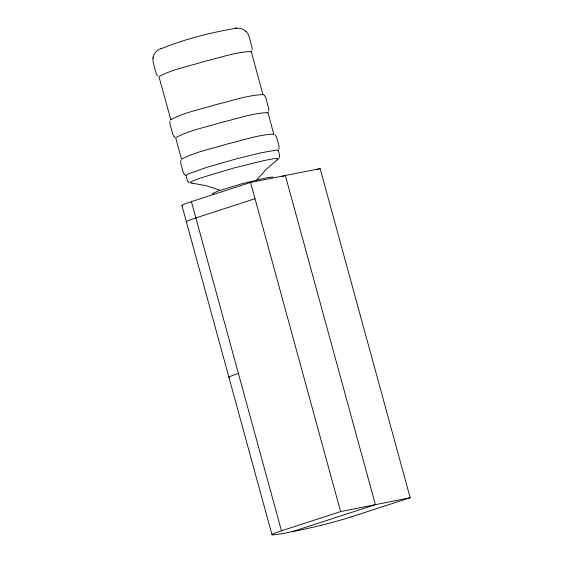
<?xml version="1.0" encoding="UTF-8"?>
<svg xmlns="http://www.w3.org/2000/svg" width="563" height="563" viewBox="0 0 563 563"><rect width="100%" height="100%" fill="white"/><g stroke="black" fill="none" stroke-linecap="round" stroke-linejoin="round"><path stroke-width="0.84" d="M152.946 58.214L153.227 62.753L156.289 73.873L157.598 75.815M169.97 121.158L169.857 123.48L172.89 134.613L174.305 136.893M180.892 160.335L180.751 163.354L183.313 172.679L184.629 174.621M251.992 50.1L252.111 47.771L249.078 36.644L247.952 33.949L246.031 31.5M268.706 111.178L268.818 108.849L265.792 97.723L264.371 95.436M278.917 149.244L279.058 146.225L276.496 136.9L275.18 134.958M153.185 56.976C154.072 52.88 157.471 49.896 161.215 48.355M170.878 119.898L158.935 76.645C172.686 69.066 189.147 66.279 204.151 61.458C219.676 57.94 235.362 52.035 251.239 51.5L262.998 94.802M170.73 119.757C184.481 112.185 200.942 109.391 215.946 104.57C231.47 101.058 247.157 95.147 263.034 94.612M273.843 134.135C257.967 134.67 242.28 140.581 226.755 144.093C211.751 148.913 195.291 151.707 181.539 159.28L175.642 137.724C189.393 130.152 205.854 127.358 220.858 122.537C236.383 119.018 252.069 113.114 267.946 112.579L273.808 134.325M188.197 181.898L188.57 182.243L187.402 180.646L185.966 175.445L187.936 174.023L206.593 167.408L236.967 158.71L260.81 152.847L276.581 150.047L278.263 150.3L279.677 155.508L279.403 157.739M251.239 51.5L250.992 51.923M267.946 112.579L267.699 113.001M278.263 150.3L278.023 150.729M152.911 58.411L153.213 56.786M256.791 179.871L266.208 169.266L277.08 159.991M161.131 48.728C184.467 39.234 209.316 32.957 234.124 28.558M272.429 177.683L272.752 177.12L271.746 177.049L265.532 178.014L242.062 183.728L219.035 190.681L212.518 193.531L213.152 193.827M276.869 159.913L278.769 158.541L274.146 158.625L264.068 160.532L233.342 168.147L201.174 177.788L192.518 181.019L189.731 182.799L192.187 182.982M351.002 516.954L410.174 497.741L320.129 168.59L250.57 182.44L191.406 201.653L281.451 530.803A28.051 1.612 -15.3 0 0 273.139 534.815M282.077 176.578L285.35 175.515L375.394 504.666L292.021 531.732A85.611 4.926 -15.3 0 1 273.055 534.836M316.793 169.674L320.129 168.59M195.861 217.93L255.025 198.718M281.451 530.803L340.615 511.591L410.174 497.741M246.179 31.641C243.272 28.572 238.803 27.721 234.764 28.319L235.489 28.263M236.129 28.213L236.875 28.164M191.969 183.172L205.826 185.6L219.535 190.02M186.444 175.677L185.966 175.445M263.822 94.985L264.526 95.583M184.474 174.474L185.178 175.072M174.157 136.753L174.417 136.992M250.57 182.44L340.615 511.591M181.933 205.551L271.978 534.702M351.066 516.94A28.051 1.612 -15.3 0 1 321.783 525.124M321.747 525.145A85.611 4.926 -15.3 0 1 292.035 531.732M229.514 377.491A28.051 1.612 -15.3 0 1 238.346 373.473M182.686 205.685A28.051 1.612 -15.3 0 1 191.343 201.667M186.691 221.935A28.051 1.612 -15.3 0 1 195.797 217.944"/></g></svg>
